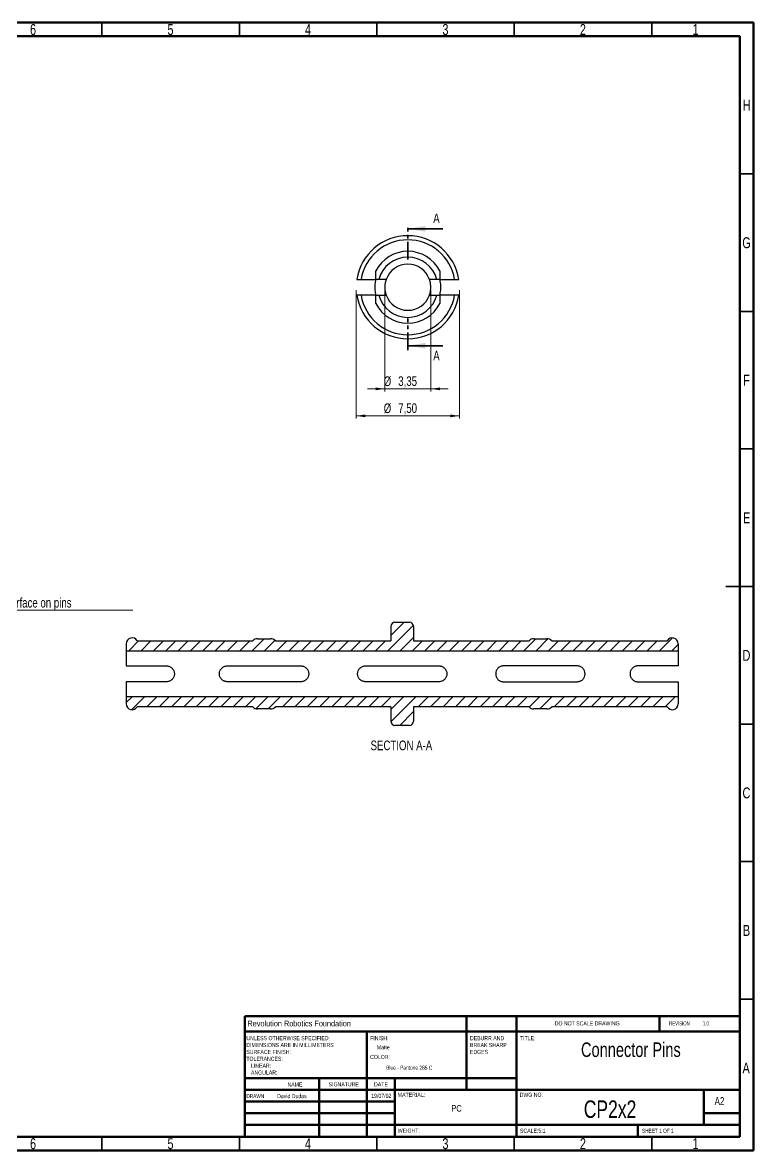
# Model space of a CAD drawing. Header units: millimetres. Extents: x 15 to 589, y 5 to 415.
# Drawn here: x 323.1 to 589, y 5 to 415 of the extents above; entities that cross this region are included whole.
import ezdxf

# ---------------------------------------------------------------- set-up
doc = ezdxf.new("R2010")
doc.units = ezdxf.units.MM
doc.linetypes.add('PHANTOM', pattern=[12.7, 6.35, -1.27, 1.27, -1.27, 1.27, -1.27])
doc.styles.add('SLDTEXTSTYLE0', font='TXT', dxfattribs={"width": 0.75})
doc.styles.add('SLDTEXTSTYLE1', font='TXT', dxfattribs={"width": 0.686449})
doc.styles.add('SLDTEXTSTYLE2', font='TXT', dxfattribs={"width": 0.625})
doc.styles.add('SLDTEXTSTYLE3', font='TXT', dxfattribs={"width": 0.6875})
doc.styles.add('SLDTEXTSTYLE4', font='TXT', dxfattribs={"width": 0.7})
doc.dimstyles.new('SLDDIMSTYLE1', dxfattribs={"dimtxt": 3.5, "dimasz": 3.302, "dimexe": 0, "dimexo": 0.0625, "dimgap": 0.875, "dimtad": 1, "dimlfac": 0.2, "dimrnd": 1e-09, "dimzin": 12, "dimdsep": 46, "dimtxsty": 'SLDTEXTSTYLE0', "dimsah": 1, "dimcen": 0.09, "dimadec": 0, "dimazin": 3, "dimtfac": 1, "dimtofl": 0, "dimtmove": 0, "dimatfit": 3, "dimfxl": 0, "dimfrac": 2, "dimtolj": 1, "dimtzin": 12, "dimarcsym": 0})
doc.dimstyles.new('SLDDIMSTYLE2', dxfattribs={"dimtxt": 3.5, "dimasz": 3.302, "dimexe": 0, "dimexo": 0.0625, "dimgap": 0.875, "dimtad": 1, "dimlfac": 0.2, "dimrnd": 1e-09, "dimzin": 12, "dimdsep": 46, "dimtxsty": 'SLDTEXTSTYLE0', "dimsah": 1, "dimcen": 0.09, "dimadec": 0, "dimazin": 3, "dimtfac": 1, "dimtmove": 0, "dimatfit": 0, "dimfxl": 0, "dimfrac": 2, "dimtolj": 1, "dimtzin": 12, "dimarcsym": 0})

# ---------------------------------------------------------------- blocks, each defined once
blk = doc.blocks.new('SW_NOTE_0_1')
at = {"color": 0, "linetype": 'Continuous', "lineweight": 0, "char_height": 1.5, "attachment_point": 1, "style": 'SLDTEXTSTYLE0'}
for s, insert in [('UNLESS OTHERWISE SPECIFIED:', (0, 1.93)), ('SURFACE FINISH:', (0, -3.07)), ('DIMENSIONS ARE IN MILLIMETERS', (0, -0.57)), ('TOLERANCES:', (0, -5.57)), ('LINEAR:', (1.69, -8.07)), ('ANGULAR:', (1.69, -10.57))]:
    blk.add_mtext(s, dxfattribs=dict(at, insert=insert))
blk = doc.blocks.new('SW_NOTE_0_2')
at = {"color": 0, "linetype": 'Continuous', "lineweight": 0, "char_height": 1.5, "attachment_point": 1, "style": 'SLDTEXTSTYLE0'}
for s, insert in [('DEBURR AND', (0, 1.93)), ('BREAK SHARP', (0, -0.57)), ('EDGES', (0, -3.07))]:
    blk.add_mtext(s, dxfattribs=dict(at, insert=insert))
blk = doc.blocks.new('SW_SFSYMBOL_0')
at = {"color": 0, "linetype": 'Continuous', "lineweight": 0}
for p, q in [((-6.55, -10), (-0.65, 0)), ((-0.65, 0), (75.56, 0)), ((-6.55, -10), (-9.49, -5))]:
    blk.add_line(p, q, dxfattribs=at)
at = {"color": 0, "linetype": 'Continuous', "lineweight": 0, "insert": (0, 4.51), "char_height": 3.5, "attachment_point": 1, "style": 'SLDTEXTSTYLE0'}
blk.add_mtext('low friction, glossy surface on pins', dxfattribs=at)
blk = doc.blocks.new('_D_19')
at = {"color": 7, "linetype": 'Continuous', "lineweight": 0}
for p, q in [((454.91, 317.78), (454.91, 280.84)), ((471.66, 317.78), (471.66, 280.84)), ((454.91, 281.84), (448.56, 281.84)), ((454.91, 281.84), (471.66, 281.84)), ((471.66, 281.84), (478.01, 281.84))]:
    blk.add_line(p, q, dxfattribs=at)
at = {"color": 7, "linetype": 'Continuous', "lineweight": 18}
for points in [[(454.91, 281.84), (451.6, 282.35), (451.6, 281.34)], [(471.66, 281.84), (474.96, 281.34), (474.96, 282.35)]]:
    blk.add_solid(points, dxfattribs=at)
at = {"color": 7, "linetype": 'Continuous', "lineweight": 18, "char_height": 3.5, "attachment_point": 1, "style": 'SLDTEXTSTYLE0'}
for s, insert in [('%%c', (454.52, 286.36)), ('3,35', (459.8, 286.41))]:
    blk.add_mtext(s, dxfattribs=dict(at, insert=insert))
blk = doc.blocks.new('_D_20')
at = {"color": 7, "linetype": 'Continuous', "lineweight": 0}
for p, q in [((444.53, 317.78), (444.53, 271.03)), ((482.03, 317.78), (482.03, 271.03)), ((444.53, 272.03), (482.03, 272.03))]:
    blk.add_line(p, q, dxfattribs=at)
at = {"color": 7, "linetype": 'Continuous', "lineweight": 18}
for points in [[(444.53, 272.03), (447.83, 271.52), (447.83, 272.53)], [(482.03, 272.03), (478.73, 272.53), (478.73, 271.52)]]:
    blk.add_solid(points, dxfattribs=at)
at = {"color": 7, "linetype": 'Continuous', "lineweight": 18, "char_height": 3.5, "attachment_point": 1, "style": 'SLDTEXTSTYLE0'}
for s, insert in [('%%c', (454.52, 276.54)), ('7,50', (459.8, 276.59))]:
    blk.add_mtext(s, dxfattribs=dict(at, insert=insert))

msp = doc.modelspace()

# ---------------------------------------------------------------- hatches: boundary and pattern name
at = {"linetype": 'Continuous', "lineweight": 18}
h = msp.add_hatch(dxfattribs=at)
h.set_pattern_fill('ANSI31', style=0)
edge = h.paths.add_edge_path(flags=0)
edge.add_arc((413.325, 188.511), 2.5, 44.427, 90)
edge.add_line((413.325, 191.011), (408.645, 191.011))
edge.add_arc((408.645, 188.511), 2.5, 90, 135.573)
edge.add_line((406.86, 190.261), (364.86, 190.261))
edge.add_arc((363.003, 189.193), 2.142, 29.8831, 180)
edge.add_line((360.86, 189.193), (360.86, 186.636))
edge.add_line((360.86, 186.636), (561.61, 186.636))
edge.add_line((561.61, 186.636), (561.61, 189.193))
edge.add_arc((559.468, 189.193), 2.142, 0, 150.1169)
edge.add_line((557.61, 190.261), (515.61, 190.261))
edge.add_arc((513.825, 188.511), 2.5, 44.427, 90)
edge.add_line((513.825, 191.011), (509.145, 191.011))
edge.add_arc((509.145, 188.511), 2.5, 90, 135.573)
edge.add_line((507.36, 190.261), (465.36, 190.261))
edge.add_line((465.36, 190.261), (465.36, 195.511))
edge.add_arc((463.86, 195.511), 1.5, 0, 90)
edge.add_line((463.86, 197.011), (458.61, 197.011))
edge.add_arc((458.61, 195.511), 1.5, 90, 180)
edge.add_line((457.11, 195.511), (457.11, 190.261))
edge.add_line((457.11, 190.261), (415.11, 190.261))
h = msp.add_hatch(dxfattribs=at)
h.set_pattern_fill('ANSI31', style=0)
edge = h.paths.add_edge_path(flags=0)
edge.add_arc((413.325, 168.011), 2.5, 270, 315.573)
edge.add_line((415.11, 166.261), (457.11, 166.261))
edge.add_line((457.11, 166.261), (457.11, 161.011))
edge.add_arc((458.61, 161.011), 1.5, 180, 270)
edge.add_line((458.61, 159.511), (463.86, 159.511))
edge.add_arc((463.86, 161.011), 1.5, 270, 360)
edge.add_line((465.36, 161.011), (465.36, 166.261))
edge.add_line((465.36, 166.261), (507.36, 166.261))
edge.add_arc((509.145, 168.011), 2.5, 224.427, 270)
edge.add_line((509.145, 165.511), (513.825, 165.511))
edge.add_arc((513.825, 168.011), 2.5, 270, 315.573)
edge.add_line((515.61, 166.261), (557.61, 166.261))
edge.add_arc((559.468, 167.328), 2.142, 209.8831, 360)
edge.add_line((561.61, 167.328), (561.61, 169.886))
edge.add_line((561.61, 169.886), (360.86, 169.886))
edge.add_line((360.86, 169.886), (360.86, 167.328))
edge.add_arc((363.003, 167.328), 2.142, 180, 330.1169)
edge.add_line((364.86, 166.261), (406.86, 166.261))
edge.add_arc((408.645, 168.011), 2.5, 224.427, 270)
edge.add_line((408.645, 165.511), (413.325, 165.511))

# ---------------------------------------------------------------- linework, layer by layer
at = {"color": 7, "linetype": 'Continuous', "lineweight": 70}
for p, q in [((15, 415), (589, 415)), ((589, 415), (589, 5)), ((20, 410), (584, 410)), ((584, 410), (584, 10)), ((584, 10), (20, 10)), ((589, 5), (15, 5))]:
    msp.add_line(p, q, dxfattribs=at)
at = {"color": 7, "linetype": 'Continuous', "lineweight": 35}
for p, q in [((352, 410), (352, 415)), ((402, 410), (402, 415)), ((452, 410), (452, 415)), ((502, 410), (502, 415)), ((552, 410), (552, 415)), ((584, 360), (589, 360)), ((475.98, 340.027), (463.28, 340.027)), ((584, 310), (589, 310)), ((475.98, 297.527), (463.28, 297.527)), ((584, 260), (589, 260)), ((589, 210), (579, 210)), ((584, 210), (589, 210)), ((584, 160), (589, 160)), ((584, 110), (589, 110)), ((584, 60), (589, 60)), ((352, 10), (352, 5)), ((402, 10), (402, 5)), ((452, 10), (452, 5)), ((502, 10), (502, 5)), ((552, 10), (552, 5))]:
    msp.add_line(p, q, dxfattribs=at)
at = {"color": 7, "linetype": 'PHANTOM', "lineweight": 35}
for p, q in [((463.28, 328.915), (463.28, 341.615)), ((463.28, 295.939), (463.28, 308.646))]:
    msp.add_line(p, q, dxfattribs=at)
at = {"color": 7, "linetype": 'Continuous', "lineweight": 25}
for p, q in [((446.271, 321.652), (451.63, 321.652)), ((455.414, 321.652), (452.732, 321.652)), ((473.828, 321.652), (471.146, 321.652)), ((474.931, 321.652), (480.289, 321.652)), ((451.63, 315.902), (446.271, 315.902)), ((452.732, 315.902), (455.414, 315.902)), ((471.146, 315.902), (473.828, 315.902)), ((480.289, 315.902), (474.931, 315.902)), ((458.61, 197.011), (463.86, 197.011)), ((457.11, 195.511), (457.11, 190.261)), ((465.36, 195.511), (465.36, 190.261)), ((360.86, 189.193), (360.86, 186.636)), ((364.86, 190.261), (406.86, 190.261)), ((408.645, 191.011), (413.325, 191.011)), ((415.11, 190.261), (457.11, 190.261)), ((465.36, 190.261), (507.36, 190.261)), ((509.145, 191.011), (513.825, 191.011)), ((515.61, 190.261), (557.61, 190.261)), ((561.61, 189.193), (561.61, 186.636)), ((360.86, 186.636), (561.61, 186.636)), ((360.86, 186.636), (360.86, 181.136)), ((561.61, 186.636), (561.61, 181.136)), ((360.86, 181.136), (375.485, 181.136)), ((397.61, 181.136), (424.36, 181.136)), ((447.86, 181.136), (474.61, 181.136)), ((524.86, 181.136), (498.11, 181.136)), ((561.61, 181.136), (546.985, 181.136)), ((375.485, 175.386), (360.86, 175.386)), ((360.86, 175.386), (360.86, 169.886)), ((424.36, 175.386), (397.61, 175.386)), ((474.61, 175.386), (447.86, 175.386)), ((498.11, 175.386), (524.86, 175.386)), ((546.985, 175.386), (561.61, 175.386)), ((561.61, 175.386), (561.61, 169.886)), ((561.61, 169.886), (360.86, 169.886)), ((360.86, 169.886), (360.86, 167.328)), ((561.61, 169.886), (561.61, 167.328)), ((406.86, 166.261), (364.86, 166.261)), ((413.325, 165.511), (408.645, 165.511)), ((457.11, 166.261), (415.11, 166.261)), ((457.11, 166.261), (457.11, 161.011)), ((507.36, 166.261), (465.36, 166.261)), ((465.36, 166.261), (465.36, 161.011)), ((513.825, 165.511), (509.145, 165.511)), ((557.61, 166.261), (515.61, 166.261)), ((463.86, 159.511), (458.61, 159.511))]:
    msp.add_line(p, q, dxfattribs=at)
at = {"color": 7, "linetype": 'Continuous', "lineweight": 50}
for p, q in [((404, 53.839), (403.976, 10)), ((404, 53.839), (584, 53.839)), ((484.6, 53.839), (484.585, 26.956)), ((502.8, 53.839), (502.776, 9.946)), ((554.797, 48.226), (554.8, 53.839)), ((583.997, 48.226), (403.997, 48.226)), ((448.396, 48.226), (448.375, 9.976)), ((502.8, 31.25), (404, 31.25)), ((430.991, 31.25), (430.991, 10)), ((458.6, 10), (458.6, 31.25)), ((458.6, 27), (404, 27)), ((458.6, 27), (584, 27)), ((571, 14.25), (571, 27)), ((458.6, 22.75), (404, 22.75)), ((458.6, 18.5), (404, 18.5)), ((584, 18.5), (571, 18.5)), ((404, 14.25), (584, 14.25)), ((547, 10), (547, 14.25))]:
    msp.add_line(p, q, dxfattribs=at)
at = {"color": 7, "linetype": 'Continuous', "lineweight": 25}
for centre, radius, start, end in [((463.28, 318.777), 18.75, 8.82015, 171.17985), ((463.28, 318.777), 17.25, 9.59407, 170.40593), ((463.28, 318.777), 13.075, 26.98885, 153.01095), ((463.28, 318.777), 10.933, 15.24669, 164.75331), ((463.28, 318.777), 8.375, 90, 159.92295), ((463.28, 318.777), 8.375, 20.07705, 90), ((463.28, 318.777), 18.75, 188.82015, 351.17985), ((463.28, 318.777), 17.25, 189.59407, 350.40593), ((463.28, 318.777), 10.933, 195.24669, 344.75331), ((463.28, 318.777), 8.375, 200.07705, 339.92295), ((463.28, 318.777), 13.075, 206.98957, 333.00954), ((458.61, 195.511), 1.5, 90, 180), ((463.86, 195.511), 1.5, 0, 90), ((363.003, 189.193), 2.142, 29.8831, 180), ((408.645, 188.511), 2.5, 90, 135.573), ((413.325, 188.511), 2.5, 44.427, 90), ((509.145, 188.511), 2.5, 90, 135.573), ((513.825, 188.511), 2.5, 44.427, 90), ((559.468, 189.193), 2.142, 0, 150.1169), ((363.003, 167.328), 2.142, 180, 330.1169), ((408.645, 168.011), 2.5, 224.427, 270), ((413.325, 168.011), 2.5, 270, 315.573), ((509.145, 168.011), 2.5, 224.427, 270), ((513.825, 168.011), 2.5, 270, 315.573), ((559.468, 167.328), 2.142, 209.8831, 0), ((458.61, 161.011), 1.5, 180, 270), ((463.86, 161.011), 1.5, 270, 0)]:
    msp.add_arc(centre, radius, start, end, dxfattribs=at)
for points, knots in [([(451.63, 321.652), (451.63, 321.832), (451.63, 322.176), (451.63, 322.664), (451.63, 323.1), (451.63, 323.481), (451.63, 323.807), (451.63, 324.082), (451.63, 324.369), (451.63, 324.583), (451.63, 324.696), (451.63, 324.706), (451.63, 324.712)], [0, 0, 0, 0, 0.1418297, 0.271394, 0.3892134, 0.4959808, 0.589549, 0.6734357, 0.7488307, 0.8823985, 0.9421858, 1, 1, 1, 1]), ([(474.931, 324.711), (474.931, 324.712), (474.931, 324.72), (474.931, 324.691), (474.931, 324.617), (474.931, 324.485), (474.931, 324.308), (474.931, 324.083), (474.931, 323.809), (474.931, 323.347), (474.931, 322.624), (474.931, 321.996), (474.931, 321.652)], [0, 0, 0, 0, 0.0008199, 0.0586413, 0.1181357, 0.1820839, 0.2527428, 0.3273986, 0.4111426, 0.5051661, 0.72871, 1, 1, 1, 1]), ([(444.752, 321.652), (444.755, 321.652), (444.762, 321.652), (444.819, 321.652), (444.909, 321.652), (445.036, 321.652), (445.259, 321.652), (445.659, 321.653), (446.055, 321.652), (446.271, 321.652)], [0, 0, 0, 0, 0.0977135, 0.1966303, 0.2968041, 0.398284, 0.5011137, 0.7277386, 1, 1, 1, 1]), ([(451.63, 321.652), (451.628, 321.648), (451.626, 321.639), (451.608, 321.564), (451.577, 321.432), (451.525, 321.2), (451.435, 320.732), (451.317, 319.91), (451.261, 318.777), (451.317, 317.644), (451.435, 316.822), (451.525, 316.354), (451.584, 316.094), (451.621, 315.933), (451.627, 315.912), (451.63, 315.902)], [0, 0, 0, 0, 0.04013325, 0.0819044, 0.12534801, 0.17750215, 0.25069237, 0.37545354, 0.50005879, 0.62466404, 0.74942521, 0.82259715, 0.87476963, 0.93923047, 1, 1, 1, 1]), ([(452.732, 321.652), (452.635, 321.652), (452.442, 321.652), (452.159, 321.652), (451.886, 321.652), (451.715, 321.652), (451.63, 321.652)], [0, 0, 0, 0, 0.2533091, 0.5016589, 0.749169, 1, 1, 1, 1]), ([(455.414, 321.652), (455.412, 321.647), (455.409, 321.638), (455.381, 321.561), (455.332, 321.419), (455.256, 321.182), (455.123, 320.706), (454.959, 319.914), (454.878, 318.777), (454.959, 317.64), (455.122, 316.848), (455.256, 316.372), (455.341, 316.107), (455.402, 315.934), (455.41, 315.913), (455.414, 315.902)], [0, 0, 0, 0, 0.041699, 0.083191, 0.1252785, 0.1876587, 0.250722, 0.3755515, 0.5000617, 0.6245719, 0.7494014, 0.8124365, 0.8748449, 0.9376278, 1, 1, 1, 1]), ([(471.146, 315.902), (471.148, 315.907), (471.151, 315.916), (471.179, 315.993), (471.228, 316.135), (471.304, 316.372), (471.437, 316.848), (471.601, 317.64), (471.682, 318.777), (471.601, 319.914), (471.438, 320.706), (471.304, 321.183), (471.219, 321.447), (471.158, 321.62), (471.15, 321.641), (471.146, 321.652)], [0, 0, 0, 0, 0.041699, 0.083191, 0.1252785, 0.1876587, 0.250722, 0.3755515, 0.5000617, 0.6245719, 0.7494014, 0.8124365, 0.8748449, 0.9376278, 1, 1, 1, 1]), ([(474.931, 321.652), (474.845, 321.652), (474.674, 321.652), (474.401, 321.652), (474.118, 321.652), (473.925, 321.652), (473.828, 321.652)], [0, 0, 0, 0, 0.250831, 0.4983411, 0.7466909, 1, 1, 1, 1]), ([(474.931, 315.902), (474.932, 315.906), (474.934, 315.915), (474.952, 315.99), (474.983, 316.122), (475.035, 316.354), (475.125, 316.822), (475.243, 317.645), (475.299, 318.777), (475.243, 319.91), (475.125, 320.732), (475.035, 321.2), (474.976, 321.46), (474.939, 321.621), (474.933, 321.642), (474.931, 321.652)], [0, 0, 0, 0, 0.0401333, 0.0819044, 0.125348, 0.1775022, 0.2506924, 0.3754535, 0.5000588, 0.624664, 0.7494252, 0.8225972, 0.8747696, 0.9392305, 1, 1, 1, 1]), ([(480.289, 321.652), (480.38, 321.652), (480.555, 321.652), (480.802, 321.653), (481.02, 321.653), (481.205, 321.652), (481.463, 321.652), (481.741, 321.652), (481.786, 321.652), (481.808, 321.652)], [0, 0, 0, 0, 0.1151256, 0.2228567, 0.3231838, 0.4161034, 0.5016193, 0.754731, 1, 1, 1, 1]), ([(446.271, 315.902), (446.181, 315.902), (446.005, 315.902), (445.758, 315.901), (445.54, 315.901), (445.355, 315.902), (445.097, 315.902), (444.819, 315.902), (444.774, 315.902), (444.752, 315.902)], [0, 0, 0, 0, 0.1151256, 0.2228567, 0.3231838, 0.4161034, 0.5016193, 0.754731, 1, 1, 1, 1]), ([(451.63, 312.843), (451.63, 312.843), (451.63, 312.834), (451.63, 312.863), (451.63, 312.937), (451.63, 313.069), (451.63, 313.246), (451.63, 313.471), (451.63, 313.746), (451.63, 314.207), (451.63, 314.93), (451.63, 315.558), (451.63, 315.902)], [0, 0, 0, 0, 0.0009292, 0.0587443, 0.1182322, 0.1821734, 0.2528246, 0.3274722, 0.411207, 0.5052202, 0.7287397, 1, 1, 1, 1]), ([(451.63, 315.902), (451.715, 315.902), (451.886, 315.902), (452.159, 315.902), (452.442, 315.902), (452.635, 315.902), (452.732, 315.902)], [0, 0, 0, 0, 0.250831, 0.4983411, 0.7466909, 1, 1, 1, 1]), ([(473.828, 315.902), (473.925, 315.902), (474.118, 315.902), (474.401, 315.902), (474.674, 315.902), (474.845, 315.902), (474.931, 315.902)], [0, 0, 0, 0, 0.2533091, 0.5016589, 0.749169, 1, 1, 1, 1]), ([(474.931, 315.902), (474.931, 315.722), (474.931, 315.378), (474.931, 314.89), (474.931, 314.454), (474.931, 314.073), (474.931, 313.747), (474.931, 313.473), (474.931, 313.185), (474.931, 312.971), (474.931, 312.858), (474.931, 312.848), (474.931, 312.842)], [0, 0, 0, 0, 0.1417952, 0.2713279, 0.3891185, 0.4958599, 0.5894053, 0.6732716, 0.7486483, 0.8821835, 0.9419562, 1, 1, 1, 1]), ([(481.808, 315.902), (481.805, 315.902), (481.798, 315.902), (481.741, 315.902), (481.651, 315.902), (481.524, 315.902), (481.301, 315.902), (480.901, 315.901), (480.505, 315.902), (480.289, 315.902)], [0, 0, 0, 0, 0.0977135, 0.1966303, 0.2968041, 0.398284, 0.5011137, 0.7277386, 1, 1, 1, 1]), ([(375.485, 181.136), (375.611, 181.131), (375.863, 181.122), (376.234, 181.045), (376.65, 180.903), (377.095, 180.666), (377.673, 180.19), (378.208, 179.398), (378.436, 178.261), (378.208, 177.124), (377.673, 176.332), (377.095, 175.855), (376.596, 175.591), (376.053, 175.418), (375.674, 175.396), (375.485, 175.386)], [0, 0, 0, 0, 0.041699, 0.083191, 0.1252785, 0.1876587, 0.250722, 0.3755515, 0.5000617, 0.6245719, 0.7494014, 0.8124365, 0.8748449, 0.9376278, 1, 1, 1, 1]), ([(397.61, 175.386), (397.484, 175.391), (397.232, 175.4), (396.861, 175.477), (396.445, 175.618), (396, 175.856), (395.422, 176.331), (394.888, 177.124), (394.659, 178.261), (394.888, 179.398), (395.422, 180.19), (396, 180.666), (396.5, 180.931), (397.042, 181.104), (397.421, 181.125), (397.61, 181.136)], [0, 0, 0, 0, 0.04169896, 0.08319103, 0.12527851, 0.18765872, 0.25072202, 0.3755515, 0.50006171, 0.62457192, 0.7494014, 0.81243647, 0.87484487, 0.93762776, 1, 1, 1, 1]), ([(424.36, 181.136), (424.486, 181.131), (424.738, 181.122), (425.109, 181.045), (425.525, 180.903), (425.97, 180.666), (426.548, 180.19), (427.083, 179.398), (427.311, 178.261), (427.083, 177.124), (426.548, 176.332), (425.97, 175.855), (425.471, 175.591), (424.928, 175.418), (424.549, 175.396), (424.36, 175.386)], [0, 0, 0, 0, 0.041699, 0.083191, 0.1252785, 0.1876587, 0.250722, 0.3755515, 0.5000617, 0.6245719, 0.7494014, 0.8124365, 0.8748449, 0.9376278, 1, 1, 1, 1]), ([(447.86, 175.386), (447.734, 175.391), (447.482, 175.4), (447.111, 175.477), (446.695, 175.618), (446.25, 175.856), (445.672, 176.331), (445.138, 177.124), (444.909, 178.261), (445.138, 179.398), (445.672, 180.19), (446.25, 180.666), (446.75, 180.931), (447.292, 181.104), (447.671, 181.125), (447.86, 181.136)], [0, 0, 0, 0, 0.041699, 0.083191, 0.1252785, 0.1876587, 0.250722, 0.3755515, 0.5000617, 0.6245719, 0.7494014, 0.8124365, 0.8748449, 0.9376278, 1, 1, 1, 1]), ([(474.61, 181.136), (474.736, 181.131), (474.988, 181.122), (475.359, 181.045), (475.775, 180.903), (476.22, 180.666), (476.798, 180.19), (477.333, 179.398), (477.561, 178.261), (477.333, 177.124), (476.798, 176.332), (476.22, 175.855), (475.721, 175.591), (475.178, 175.418), (474.799, 175.396), (474.61, 175.386)], [0, 0, 0, 0, 0.04169896, 0.08319103, 0.12527851, 0.18765872, 0.25072202, 0.3755515, 0.50006171, 0.62457192, 0.7494014, 0.81243647, 0.87484487, 0.93762776, 1, 1, 1, 1]), ([(498.11, 181.136), (497.989, 181.131), (497.742, 181.122), (497.37, 181.047), (496.98, 180.916), (496.529, 180.684), (495.94, 180.218), (495.388, 179.398), (495.159, 178.261), (495.388, 177.124), (495.94, 176.304), (496.529, 175.837), (497.035, 175.578), (497.548, 175.417), (497.927, 175.396), (498.11, 175.386)], [0, 0, 0, 0, 0.0399697, 0.081704, 0.1252782, 0.1768409, 0.2507, 0.3755406, 0.500062, 0.6245833, 0.7494239, 0.8232653, 0.8748458, 0.9394342, 1, 1, 1, 1]), ([(524.86, 175.386), (524.981, 175.39), (525.228, 175.399), (525.6, 175.474), (525.991, 175.606), (526.442, 175.838), (527.03, 176.304), (527.582, 177.124), (527.811, 178.261), (527.582, 179.398), (527.03, 180.217), (526.442, 180.684), (525.935, 180.944), (525.422, 181.105), (525.043, 181.126), (524.86, 181.136)], [0, 0, 0, 0, 0.0399697, 0.081704, 0.1252782, 0.1768409, 0.2507, 0.3755406, 0.500062, 0.6245833, 0.7494239, 0.8232653, 0.8748458, 0.9394342, 1, 1, 1, 1]), ([(546.985, 181.136), (546.864, 181.131), (546.617, 181.122), (546.245, 181.047), (545.855, 180.916), (545.404, 180.684), (544.815, 180.218), (544.263, 179.398), (544.034, 178.261), (544.263, 177.124), (544.815, 176.304), (545.404, 175.837), (545.91, 175.578), (546.423, 175.417), (546.802, 175.396), (546.985, 175.386)], [0, 0, 0, 0, 0.0399697, 0.081704, 0.1252782, 0.1768409, 0.2507, 0.3755406, 0.500062, 0.6245833, 0.7494239, 0.8232653, 0.8748458, 0.9394342, 1, 1, 1, 1])]:
    msp.add_open_spline(points, degree=3, knots=knots, dxfattribs=at)
at = {"color": 7, "linetype": 'Continuous', "lineweight": 35}
for points in [[(463.28, 340.027), (469.63, 339.011), (469.63, 341.043)], [(463.28, 297.527), (469.63, 296.511), (469.63, 298.543)]]:
    msp.add_solid(points, dxfattribs=at)

# ---------------------------------------------------------------- block references
at = {"color": 7, "linetype": 'Continuous', "lineweight": 0}
for name, p in [('SW_SFSYMBOL_0', (287.706, 201.343)), ('SW_NOTE_0_1', (404.554, 44.632)), ('SW_NOTE_0_2', (485.894, 44.632))]:
    msp.add_blockref(name, p, dxfattribs=at)

# ---------------------------------------------------------------- texts
for s, insert, char_height, attachment_point, style in [('6', (326.96, 414.452), 3.969, 2, 'SLDTEXTSTYLE0'), ('5', (376.96, 414.452), 3.969, 2, 'SLDTEXTSTYLE0'), ('4', (426.96, 414.452), 3.969, 2, 'SLDTEXTSTYLE0'), ('3', (476.96, 414.452), 3.969, 2, 'SLDTEXTSTYLE0'), ('2', (526.96, 414.452), 3.969, 2, 'SLDTEXTSTYLE0'), ('1', (567.96, 414.452), 3.969, 2, 'SLDTEXTSTYLE0'), ('H', (586.49, 386.952), 3.969, 2, 'SLDTEXTSTYLE0'), ('G', (586.487, 336.952), 3.969, 2, 'SLDTEXTSTYLE0'), ('F', (586.458, 286.952), 3.969, 2, 'SLDTEXTSTYLE0'), ('E', (586.508, 236.952), 3.969, 2, 'SLDTEXTSTYLE0'), ('D', (586.453, 186.952), 3.969, 2, 'SLDTEXTSTYLE0'), ('SECTION A-A', (460.942, 153.997), 3.5, 2, 'SLDTEXTSTYLE0'), ('C', (586.459, 136.952), 3.969, 2, 'SLDTEXTSTYLE0'), ('B', (586.471, 86.952), 3.969, 2, 'SLDTEXTSTYLE0'), ('Revolution Robotics Foundation', (404.963, 52.212), 2.11667, 1, 'SLDTEXTSTYLE0'), ('DO NOT SCALE DRAWING', (516.715, 51.937), 1.5, 1, 'SLDTEXTSTYLE0'), ('REVISION           1.0', (558.327, 51.937), 1.5, 1, 'SLDTEXTSTYLE2'), ('FINISH:', (449.564, 46.566), 1.5, 1, 'SLDTEXTSTYLE0'), ('TITLE:', (504.09, 46.576), 1.5, 1, 'SLDTEXTSTYLE0'), ('Matte', (452.005, 43.238), 1.4986, 1, 'SLDTEXTSTYLE0'), ('Connector Pins', (544.41, 44.266), 5.29167, 2, 'SLDTEXTSTYLE0'), ('COLOR:', (449.564, 39.742), 1.5, 1, 'SLDTEXTSTYLE0'), ('A', (586.34, 36.952), 3.969, 2, 'SLDTEXTSTYLE0'), ('Blue - Pantone 285 C', (463.799, 35.826), 1.4986, 2, 'SLDTEXTSTYLE4'), ('NAME', (419.506, 29.716), 1.5, 1, 'SLDTEXTSTYLE0'), ('SIGNATURE', (434.494, 29.776), 1.5, 1, 'SLDTEXTSTYLE0'), ('DATE', (451.008, 29.776), 1.5, 1, 'SLDTEXTSTYLE0'), ('DRAWN', (404.554, 25.505), 1.5, 1, 'SLDTEXTSTYLE1'), ('David Dudas', (421.125, 25.503), 1.4986, 2, 'SLDTEXTSTYLE0'), ('19/07/02', (453.647, 25.603), 1.4986, 2, 'SLDTEXTSTYLE0'), ('MATERIAL:', (459.646, 25.986), 1.5, 1, 'SLDTEXTSTYLE0'), ('DWG NO.', (503.953, 25.986), 1.5, 1, 'SLDTEXTSTYLE0'), ('PC', (481.006, 21.486), 2.3813, 2, 'SLDTEXTSTYLE0'), ('CP2x2', (536.832, 23.181), 6.35, 2, 'SLDTEXTSTYLE0'), ('A2', (574.871, 24.406), 2.9104, 1, 'SLDTEXTSTYLE0'), ('WEIGHT:', (459.618, 12.949), 1.4986, 1, 'SLDTEXTSTYLE0'), ('SCALE:5:1', (504.074, 12.9), 1.5, 1, 'SLDTEXTSTYLE0'), ('SHEET 1 OF 1', (548.478, 12.9), 1.5, 1, 'SLDTEXTSTYLE3'), ('6', (326.96, 9.452), 3.969, 2, 'SLDTEXTSTYLE0'), ('5', (376.96, 9.452), 3.969, 2, 'SLDTEXTSTYLE0'), ('4', (426.96, 9.452), 3.969, 2, 'SLDTEXTSTYLE0'), ('3', (476.96, 9.452), 3.969, 2, 'SLDTEXTSTYLE0'), ('2', (526.96, 9.452), 3.969, 2, 'SLDTEXTSTYLE0'), ('1', (567.96, 9.452), 3.969, 2, 'SLDTEXTSTYLE0')]:
    msp.add_mtext(s, dxfattribs=dict(at, insert=insert, char_height=char_height, attachment_point=attachment_point, style=style))
at = {"color": 7, "linetype": 'Continuous', "char_height": 3.5, "attachment_point": 1, "style": 'SLDTEXTSTYLE0'}
for insert in [(472.527, 345.587), (472.527, 295.676)]:
    msp.add_mtext('A', dxfattribs=dict(at, insert=insert))

# ---------------------------------------------------------------- dimensions: what is measured, and where the dimension line sits
at = {"color": 7, "linetype": 'Continuous', "lineweight": 18}
dim = msp.add_linear_dim(base=(482.03, 272.027), p1=(444.53, 318.777), p2=(482.03, 318.777), angle=0, text='%%c<>', dimstyle='SLDDIMSTYLE1', dxfattribs=at)
dim.commit()
dim.dimension.update_dxf_attribs({"geometry": '_D_20', "text_midpoint": (461.687, 272.027), "dimtype": 160})
dim = msp.add_linear_dim(base=(471.655, 281.844), p1=(454.905, 318.777), p2=(471.655, 318.777), text='%%c<>', dimstyle='SLDDIMSTYLE2', dxfattribs=at)
dim.commit()
dim.dimension.update_dxf_attribs({"geometry": '_D_19', "text_midpoint": (461.687, 281.844), "dimtype": 160})

doc.saveas('drawing.dxf')
